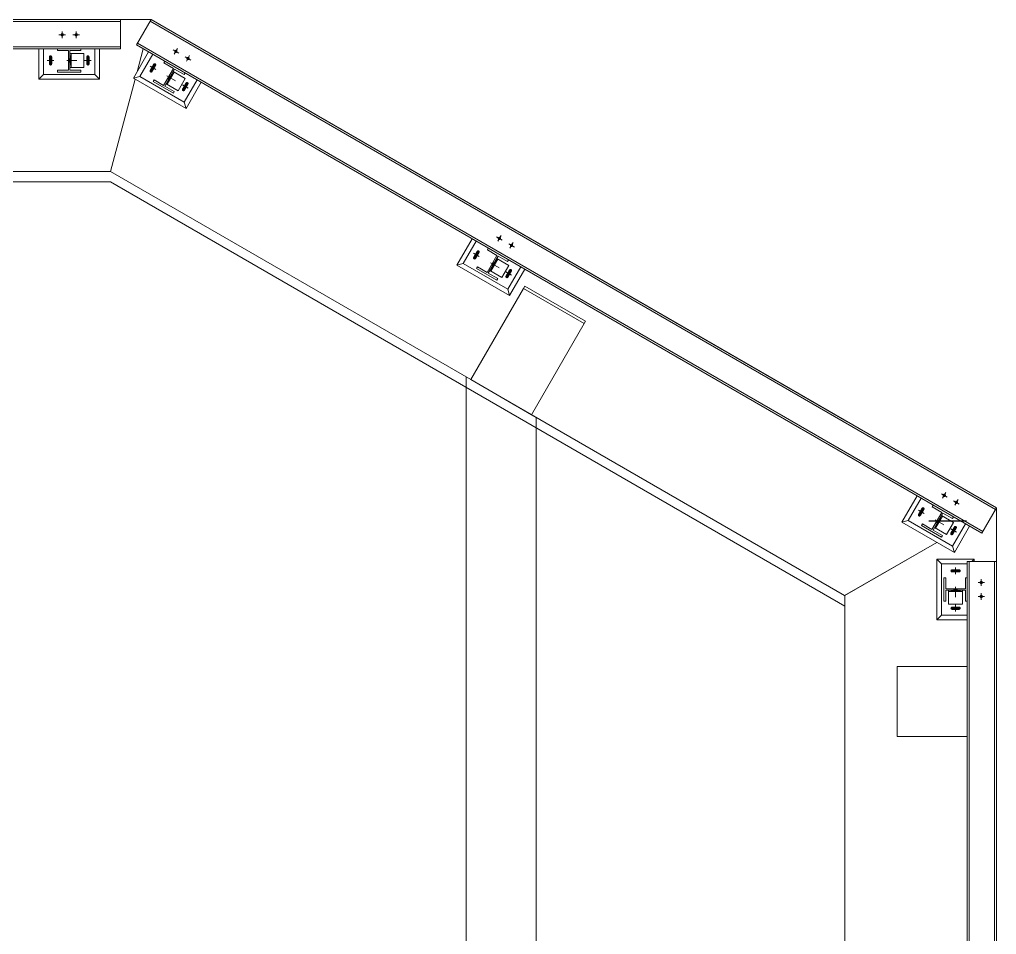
# Model space of a CAD drawing. Header units: millimetres. Extents: x 3774 to 718460, y -768339 to 192544.
# Drawn here: x 378200 to 382384, y -633449 to -629532 of the extents above; entities that cross this region are included whole.
import ezdxf

# ---------------------------------------------------------------- set-up
doc = ezdxf.new("R2010")
doc.units = ezdxf.units.MM
doc.linetypes.add('XKITLINE00', pattern=[0])
doc.layers.add('Bolt', color=7, linetype='Continuous', lineweight=0)
doc.layers.add('Part', color=7, linetype='Continuous', lineweight=0)

# ---------------------------------------------------------------- blocks, each defined once
blk = doc.blocks.new('*A312913')
at = {"layer": 'Part', "color": 7, "linetype": 'XKITLINE00', "lineweight": 0}
for p, q in [((1999.479922, -58.296001), (1998.679922, -58.296001)), ((1998.679922, -58.296001), (1998.679922, -58.360001)), ((1998.679922, -58.360001), (1999.055922, -58.360001)), ((1999.055922, -58.360001), (1999.055922, -59.032001)), ((1999.103922, -58.360001), (1999.479922, -58.360001)), ((1999.103922, -59.032001), (1999.103922, -58.360001)), ((1999.479922, -58.360001), (1999.479922, -58.296001)), ((1999.055922, -59.032001), (1998.679922, -59.032001)), ((1998.679922, -59.032001), (1998.679922, -59.096001)), ((1998.679922, -59.096001), (1999.479922, -59.096001)), ((1999.479922, -59.032001), (1999.103922, -59.032001)), ((1999.479922, -59.096001), (1999.479922, -59.032001))]:
    blk.add_line(p, q, dxfattribs=at)
blk = doc.blocks.new('*A602942')
at = {"layer": 'Part', "color": 7, "linetype": 'XKITLINE00', "lineweight": 0}
for p, q in [((2029.848, -79.448028), (2027.448, -79.448028)), ((2027.448, -79.448028), (2027.448, -81.848028)), ((2029.848, -81.848028), (2029.848, -79.448028)), ((2027.448, -81.848028), (2029.848, -81.848028))]:
    blk.add_line(p, q, dxfattribs=at)
blk = doc.blocks.new('*A612943')
at = {"layer": 'Part', "color": 7, "linetype": 'XKITLINE00', "lineweight": 0}
for p, q in [((2014.640772, -66.51093), (2012.840772, -69.628621)), ((2016.719233, -67.71093), (2014.640772, -66.51093)), ((2014.919233, -70.828621), (2016.719233, -67.71093)), ((2012.840772, -69.628621), (2014.919233, -70.828621))]:
    blk.add_line(p, q, dxfattribs=at)
blk = doc.blocks.new('*A652947')
at = {"layer": 'Part', "color": 7, "linetype": 'XKITLINE00', "lineweight": 0}
for p, q in [((2014.692043, -66.422162), (2014.640788, -66.510939)), ((2016.770504, -67.622162), (2014.692043, -66.422162)), ((2016.719249, -67.710939), (2016.770504, -67.622162))]:
    blk.add_line(p, q, dxfattribs=at)
blk = doc.blocks.new('*A662948')
at = {"layer": 'Part', "color": 7, "linetype": 'XKITLINE00', "lineweight": 0}
for p, q in [((2030.848, -75.856027), (2030.848, -74.024)), ((2025.648, -77.02163), (2028.802389, -75.203228)), ((2025.648, -122.816), (2025.648, -77.02163)), ((2025.648, -122.816), (2029.847926, -122.816))]:
    blk.add_line(p, q, dxfattribs=at)
blk = doc.blocks.new('*A672949')
at = {"layer": 'Part', "color": 7, "linetype": 'XKITLINE00', "lineweight": 0}
for p, q in [((2012.680023, -122.816052), (2012.680003, -69.535522)), ((2012.680003, -69.535522), (2012.840877, -69.62844)), ((2013.880003, -70.228621), (2015.080003, -70.921721)), ((2015.080023, -122.816051), (2015.080003, -70.921721))]:
    blk.add_line(p, q, dxfattribs=at)
blk = doc.blocks.new('*A682950')
at = {"layer": 'Part', "color": 7, "linetype": 'XKITLINE00', "lineweight": 0}
for p, q in [((2001.885125, -57.298998), (2001.885929, -57.296)), ((2001.885929, -57.296), (2025.720794, -71.062613)), ((2001.405832, -59.087122), (2001.61709, -58.298969)), ((2000.492107, -62.496), (2001.337936, -59.340424)), ((2000.492107, -62.496), (2012.840877, -69.62844)), ((2013.880003, -70.228621), (2025.644545, -77.023621)), ((2025.644545, -77.023621), (2028.802389, -75.203228))]:
    blk.add_line(p, q, dxfattribs=at)
blk = doc.blocks.new('*A692951')
at = {"layer": 'Part', "color": 7, "linetype": 'XKITLINE00', "lineweight": 0}
for p, q in [((2001.884395, -57.298577), (2001.384338, -58.164569)), ((2001.852391, -57.354), (2030.816297, -74.078852)), ((2030.848301, -74.023429), (2001.884395, -57.298577)), ((2001.384338, -58.164569), (2030.348244, -74.889422)), ((2001.416342, -58.109146), (2030.380248, -74.833998)), ((2030.848301, -74.023429), (2030.348244, -74.889422))]:
    blk.add_line(p, q, dxfattribs=at)
blk = doc.blocks.new('*A702952')
at = {"layer": 'Part', "color": 7, "linetype": 'XKITLINE00', "lineweight": 0}
for p, q in [((2030.847919, -75.856027), (2029.847919, -75.856028)), ((2029.847919, -76.416027), (2029.847919, -75.856028)), ((2029.911926, -123.856105), (2029.911919, -75.856027)), ((2030.783926, -123.856105), (2030.783919, -75.856027)), ((2030.847919, -75.856027), (2030.847926, -123.856105)), ((2029.84792, -79.448028), (2029.847919, -77.216027)), ((2029.847922, -98.816027), (2029.84792, -81.848028)), ((2029.847923, -103.448028), (2029.847923, -99.616027)), ((2029.847926, -121.216027), (2029.847924, -105.848028)), ((2029.847926, -123.856105), (2029.847926, -122.016027)), ((2030.847926, -123.856105), (2029.847926, -123.856105))]:
    blk.add_line(p, q, dxfattribs=at)
blk = doc.blocks.new('*A732955')
at = {"layer": 'Part', "color": 7, "linetype": 'XKITLINE00', "lineweight": 0}
for p, q in [((2029.111919, -76.416027), (2029.047919, -76.416027)), ((2029.047919, -76.416027), (2029.047919, -77.216027)), ((2029.111919, -76.792027), (2029.111919, -76.416027)), ((2029.847919, -76.416027), (2029.783919, -76.416027)), ((2029.783919, -76.416027), (2029.783919, -76.792027)), ((2029.847919, -77.216027), (2029.847919, -76.416027)), ((2029.783919, -76.792027), (2029.111919, -76.792027)), ((2029.111919, -77.216027), (2029.111919, -76.840027)), ((2029.111919, -76.840027), (2029.783919, -76.840027)), ((2029.783919, -76.840027), (2029.783919, -77.216027)), ((2029.047919, -77.216027), (2029.111919, -77.216027)), ((2029.783919, -77.216027), (2029.847919, -77.216027))]:
    blk.add_line(p, q, dxfattribs=at)
blk = doc.blocks.new('*A742956')
at = {"layer": 'Part', "color": 7, "linetype": 'XKITLINE00', "lineweight": 0}
for p, q in [((2013.437192, -65.128151), (2013.405192, -65.183576)), ((2013.405192, -65.183576), (2013.730817, -65.371576)), ((2014.130012, -65.528151), (2013.437192, -65.128151)), ((2013.730817, -65.371576), (2013.394817, -65.953545)), ((2013.436386, -65.977545), (2013.772386, -65.395576)), ((2013.772386, -65.395576), (2014.098012, -65.583576)), ((2014.098012, -65.583576), (2014.130012, -65.528151)), ((2013.069192, -65.765545), (2013.037192, -65.820971)), ((2013.037192, -65.820971), (2013.730012, -66.220971)), ((2013.394817, -65.953545), (2013.069192, -65.765545)), ((2013.762012, -66.165545), (2013.436386, -65.977545)), ((2013.730012, -66.220971), (2013.762012, -66.165545))]:
    blk.add_line(p, q, dxfattribs=at)
blk = doc.blocks.new('*A752957')
at = {"layer": 'Part', "color": 7, "linetype": 'XKITLINE00', "lineweight": 0}
for p, q in [((2028.677912, -73.930471), (2028.645912, -73.985896)), ((2029.370732, -74.330471), (2028.677912, -73.930471)), ((2028.971537, -74.173896), (2028.635537, -74.755865)), ((2028.645912, -73.985896), (2028.971537, -74.173896)), ((2028.677106, -74.779865), (2029.013106, -74.197896)), ((2029.013106, -74.197896), (2029.338732, -74.385896)), ((2028.309912, -74.567865), (2028.277912, -74.623291)), ((2028.277912, -74.623291), (2028.970732, -75.023291)), ((2028.635537, -74.755865), (2028.309912, -74.567865)), ((2029.338732, -74.385896), (2029.370732, -74.330471)), ((2029.002732, -74.967865), (2028.677106, -74.779865)), ((2028.970732, -75.023291), (2029.002732, -74.967865))]:
    blk.add_line(p, q, dxfattribs=at)
blk = doc.blocks.new('*A762958')
at = {"layer": 'Part', "color": 7, "linetype": 'XKITLINE00', "lineweight": 0}
for p, q in [((2002.353432, -58.725831), (2002.321432, -58.781256)), ((2002.321432, -58.781256), (2002.647057, -58.969256)), ((2003.046252, -59.125831), (2002.353432, -58.725831)), ((2002.647057, -58.969256), (2002.311057, -59.551225)), ((2002.352626, -59.575225), (2002.688626, -58.993256)), ((2002.688626, -58.993256), (2003.014252, -59.181256)), ((2003.014252, -59.181256), (2003.046252, -59.125831)), ((2001.985432, -59.363225), (2001.953432, -59.418651)), ((2001.953432, -59.418651), (2002.646252, -59.818651)), ((2002.311057, -59.551225), (2001.985432, -59.363225)), ((2002.678252, -59.763225), (2002.352626, -59.575225)), ((2002.646252, -59.818651), (2002.678252, -59.763225))]:
    blk.add_line(p, q, dxfattribs=at)
blk = doc.blocks.new('*A832965')
at = {"layer": 'Part', "color": 7, "linetype": 'XKITLINE00', "lineweight": 0}
for p, q in [((2000.839999, -57.296), (2001.885929, -57.296)), ((2001.885125, -57.298998), (2001.885929, -57.296)), ((2001.405832, -59.087122), (2001.61709, -58.298969)), ((2000.492107, -62.496), (2001.337936, -59.340424)), ((1991.08, -62.496), (2000.492107, -62.496))]:
    blk.add_line(p, q, dxfattribs=at)
blk = doc.blocks.new('*A852967')
at = {"layer": 'Part', "color": 7, "linetype": 'XKITLINE00', "lineweight": 0}
for p, q in [((2000.492107, -62.856), (1895.079997, -62.856001)), ((2025.647962, -77.383621), (2000.492107, -62.856)), ((2025.647963, -123.176023), (2025.647962, -77.383621))]:
    blk.add_line(p, q, dxfattribs=at)
blk = doc.blocks.new('*A4873369')
at = {"layer": 'Bolt'}
for points in [[(2001.878, -59.112), (2001.858, -59.105), (2001.841, -59.09), (2001.831, -59.071), (2001.83, -59.049), (2001.837, -59.028), (2001.957, -58.82), (2001.971, -58.804), (2001.991, -58.794), (2002.013, -58.793), (2002.034, -58.8), (2002.05, -58.814), (2002.06, -58.834), (2002.061, -58.856), (2002.054, -58.876), (2001.934, -59.084), (2001.92, -59.101), (2001.9, -59.11)], [(2002.987, -59.752), (2002.966, -59.745), (2002.95, -59.73), (2002.94, -59.711), (2002.939, -59.689), (2002.946, -59.668), (2003.066, -59.46), (2003.08, -59.444), (2003.1, -59.434), (2003.121, -59.433), (2003.142, -59.44), (2003.159, -59.454), (2003.168, -59.474), (2003.17, -59.496), (2003.163, -59.516), (2003.043, -59.724), (2003.028, -59.741), (2003.009, -59.75)]]:
    blk.add_hatch(color=7, dxfattribs=at).paths.add_polyline_path(points, flags=17)
at = {"layer": 'Bolt', "color": 7, "linetype": 'XKITLINE00', "lineweight": 0}
for p, q in [((2002.043, -59.008), (2001.849, -58.896)), ((2002.002, -58.855), (2001.89, -59.049)), ((2003.151, -59.648), (2002.957, -59.536)), ((2003.11, -59.495), (2002.998, -59.689))]:
    blk.add_line(p, q, dxfattribs=at)
blk = doc.blocks.new('*A4883370')
at = {"layer": 'Bolt'}
for points in [[(2002.691, -58.352), (2002.699, -58.344), (2002.708, -58.339), (2002.718, -58.335), (2002.729, -58.333), (2002.74, -58.333), (2002.751, -58.336), (2002.761, -58.34), (2002.77, -58.347), (2002.777, -58.355), (2002.783, -58.364), (2002.787, -58.374), (2002.789, -58.385), (2002.788, -58.396), (2002.786, -58.407), (2002.781, -58.417), (2002.775, -58.426), (2002.767, -58.433), (2002.757, -58.439), (2002.747, -58.443), (2002.736, -58.445), (2002.725, -58.444), (2002.715, -58.442), (2002.705, -58.437), (2002.696, -58.431), (2002.688, -58.423), (2002.682, -58.414), (2002.679, -58.403), (2002.677, -58.393), (2002.677, -58.382), (2002.68, -58.371), (2002.684, -58.361)], [(2003.106, -58.592), (2003.114, -58.584), (2003.124, -58.579), (2003.134, -58.575), (2003.145, -58.573), (2003.156, -58.573), (2003.166, -58.576), (2003.176, -58.58), (2003.185, -58.587), (2003.193, -58.595), (2003.199, -58.604), (2003.202, -58.614), (2003.204, -58.625), (2003.204, -58.636), (2003.201, -58.647), (2003.197, -58.657), (2003.191, -58.666), (2003.182, -58.673), (2003.173, -58.679), (2003.163, -58.683), (2003.152, -58.685), (2003.141, -58.684), (2003.13, -58.682), (2003.12, -58.677), (2003.111, -58.671), (2003.104, -58.663), (2003.098, -58.654), (2003.094, -58.643), (2003.093, -58.633), (2003.093, -58.622), (2003.095, -58.611), (2003.1, -58.601)]]:
    blk.add_hatch(color=7, dxfattribs=at).paths.add_polyline_path(points, flags=17)
at = {"layer": 'Bolt', "color": 7, "linetype": 'XKITLINE00', "lineweight": 0}
for p, q in [((2002.636, -58.333), (2002.83, -58.445)), ((2002.677, -58.486), (2002.789, -58.292)), ((2003.051, -58.573), (2003.245, -58.685)), ((2003.092, -58.726), (2003.204, -58.532))]:
    blk.add_line(p, q, dxfattribs=at)
blk = doc.blocks.new('*A5313413')
at = {"layer": 'Part', "color": 7, "linetype": 'XKITLINE00', "lineweight": 0}
for p, q in [((2000.839999, -57.295994), (1967.240007, -57.296001)), ((1967.240007, -57.296001), (1967.240007, -58.296001)), ((1967.240007, -57.360001), (2000.839999, -57.359994)), ((2000.84, -58.295994), (2000.839999, -57.295994)), ((1967.240007, -58.232001), (2000.84, -58.231994)), ((1967.240007, -58.296001), (1969.079922, -58.296001)), ((1969.879922, -58.296), (1985.879922, -58.295997)), ((1986.679922, -58.295997), (1998.679922, -58.295994)), ((1999.479922, -58.295994), (2000.84, -58.295994))]:
    blk.add_line(p, q, dxfattribs=at)
blk = doc.blocks.new('*A5403422')
at = {"layer": 'Part', "color": 7, "linetype": 'XKITLINE00', "lineweight": 0}
for p, q in [((1998.199922, -58.295994), (1998.199922, -59.176001)), ((1999.959922, -59.176001), (1999.959922, -58.295994)), ((1998.199922, -59.176001), (1999.959922, -59.176001))]:
    blk.add_line(p, q, dxfattribs=at)
blk = doc.blocks.new('*A5413423')
at = {"layer": 'Part', "color": 7, "linetype": 'XKITLINE00', "lineweight": 0}
for p, q in [((1998.039922, -59.336001), (1998.039922, -58.295994)), ((2000.119922, -58.295994), (2000.119922, -59.336001)), ((1998.199922, -59.176001), (1998.039922, -59.336001)), ((2000.119922, -59.336001), (1999.959922, -59.176001)), ((2000.119922, -59.336001), (1998.039922, -59.336001))]:
    blk.add_line(p, q, dxfattribs=at)
blk = doc.blocks.new('*A5423424')
at = {"layer": 'Part', "color": 7, "linetype": 'XKITLINE00', "lineweight": 0}
for p, q in [((1999.583922, -58.456001), (1999.103922, -58.456001)), ((1999.143922, -58.936001), (1999.143922, -58.456001)), ((1999.583922, -58.936001), (1999.583922, -58.456001)), ((1999.103922, -58.936001), (1999.583922, -58.936001))]:
    blk.add_line(p, q, dxfattribs=at)
blk = doc.blocks.new('*A5433425')
at = {"layer": 'Bolt'}
for points in [[(1999.104, -58.54), (1999.144, -58.54), (1999.144, -58.852), (1999.104, -58.852)], [(1999.056, -58.64), (1999.104, -58.64), (1999.104, -58.752), (1999.056, -58.752)]]:
    blk.add_hatch(color=7, dxfattribs=at).paths.add_polyline_path(points, flags=17)
at = {"layer": 'Bolt', "color": 7, "linetype": 'XKITLINE00', "lineweight": 0}
for p, q in [((1999.104, -58.54), (1999.144, -58.54)), ((1998.993, -58.696), (1999.336, -58.696)), ((1999.056, -58.64), (1999.104, -58.64)), ((1999.056, -58.752), (1999.104, -58.752)), ((1999.104, -58.852), (1999.144, -58.852))]:
    blk.add_line(p, q, dxfattribs=at)
blk = doc.blocks.new('*A5443426')
at = {"layer": 'Bolt'}
for points in [[(1998.461, -58.868), (1998.44, -58.872), (1998.418, -58.868), (1998.4, -58.856), (1998.388, -58.837), (1998.384, -58.816), (1998.384, -58.576), (1998.388, -58.555), (1998.4, -58.536), (1998.418, -58.524), (1998.44, -58.52), (1998.461, -58.524), (1998.48, -58.536), (1998.492, -58.555), (1998.496, -58.576), (1998.496, -58.816), (1998.492, -58.837), (1998.48, -58.856)], [(1999.741, -58.868), (1999.72, -58.872), (1999.698, -58.868), (1999.68, -58.856), (1999.668, -58.837), (1999.664, -58.816), (1999.664, -58.576), (1999.668, -58.555), (1999.68, -58.536), (1999.698, -58.524), (1999.72, -58.52), (1999.741, -58.524), (1999.76, -58.536), (1999.772, -58.555), (1999.776, -58.576), (1999.776, -58.816), (1999.772, -58.837), (1999.76, -58.856)]]:
    blk.add_hatch(color=7, dxfattribs=at).paths.add_polyline_path(points, flags=17)
at = {"layer": 'Bolt', "color": 7, "linetype": 'XKITLINE00', "lineweight": 0}
for p, q in [((1998.552, -58.696), (1998.328, -58.696)), ((1998.44, -58.584), (1998.44, -58.808)), ((1999.832, -58.696), (1999.608, -58.696)), ((1999.72, -58.584), (1999.72, -58.808))]:
    blk.add_line(p, q, dxfattribs=at)
blk = doc.blocks.new('*A5523434')
at = {"layer": 'Bolt'}
for points in [[(1998.785, -57.805), (1998.788, -57.795), (1998.793, -57.785), (1998.8, -57.776), (1998.809, -57.769), (1998.818, -57.764), (1998.829, -57.761), (1998.84, -57.76), (1998.851, -57.761), (1998.861, -57.764), (1998.871, -57.769), (1998.88, -57.776), (1998.886, -57.785), (1998.892, -57.795), (1998.895, -57.805), (1998.896, -57.816), (1998.895, -57.827), (1998.892, -57.837), (1998.886, -57.847), (1998.88, -57.856), (1998.871, -57.863), (1998.861, -57.868), (1998.851, -57.871), (1998.84, -57.872), (1998.829, -57.871), (1998.818, -57.868), (1998.809, -57.863), (1998.8, -57.856), (1998.793, -57.847), (1998.788, -57.837), (1998.785, -57.827), (1998.784, -57.816)], [(1999.265, -57.805), (1999.268, -57.795), (1999.273, -57.785), (1999.28, -57.776), (1999.289, -57.769), (1999.298, -57.764), (1999.309, -57.761), (1999.32, -57.76), (1999.331, -57.761), (1999.341, -57.764), (1999.351, -57.769), (1999.36, -57.776), (1999.366, -57.785), (1999.372, -57.795), (1999.375, -57.805), (1999.376, -57.816), (1999.375, -57.827), (1999.372, -57.837), (1999.366, -57.847), (1999.36, -57.856), (1999.351, -57.863), (1999.341, -57.868), (1999.331, -57.871), (1999.32, -57.872), (1999.309, -57.871), (1999.298, -57.868), (1999.289, -57.863), (1999.28, -57.856), (1999.273, -57.847), (1999.268, -57.837), (1999.265, -57.827), (1999.264, -57.816)]]:
    blk.add_hatch(color=7, dxfattribs=at).paths.add_polyline_path(points, flags=17)
at = {"layer": 'Bolt', "color": 7, "linetype": 'XKITLINE00', "lineweight": 0}
for p, q in [((1998.728, -57.816), (1998.952, -57.816)), ((1998.84, -57.928), (1998.84, -57.704)), ((1999.208, -57.816), (1999.432, -57.816)), ((1999.32, -57.928), (1999.32, -57.704))]:
    blk.add_line(p, q, dxfattribs=at)
blk = doc.blocks.new('*A5653447')
at = {"layer": 'Part', "color": 7, "linetype": 'XKITLINE00', "lineweight": 0}
for p, q in [((2028.759747, -74.716728), (2028.999747, -74.301035)), ((2029.380798, -74.521035), (2028.965106, -74.281035)), ((2029.140798, -74.936728), (2029.380798, -74.521035)), ((2028.725106, -74.696728), (2029.140798, -74.936728))]:
    blk.add_line(p, q, dxfattribs=at)
blk = doc.blocks.new('*A5663448')
at = {"layer": 'Part', "color": 7, "linetype": 'XKITLINE00', "lineweight": 0}
for p, q in [((2027.603655, -74.511138), (2028.126085, -73.606263)), ((2027.822219, -74.452574), (2027.603655, -74.511138)), ((2029.404988, -75.551138), (2027.603655, -74.511138)), ((2029.927349, -74.646381), (2029.404988, -75.551138)), ((2029.404988, -75.551138), (2029.346424, -75.332574))]:
    blk.add_line(p, q, dxfattribs=at)
blk = doc.blocks.new('*A5673449')
at = {"layer": 'Part', "color": 7, "linetype": 'XKITLINE00', "lineweight": 0}
for p, q in [((2028.264643, -73.686272), (2027.822219, -74.452574)), ((2027.822219, -74.452574), (2029.346424, -75.332574)), ((2029.346424, -75.332574), (2029.78879, -74.566372))]:
    blk.add_line(p, q, dxfattribs=at)
blk = doc.blocks.new('*A5683450')
at = {"layer": 'Bolt'}
for points in [[(2029.276, -76.197), (2029.272, -76.176), (2029.276, -76.155), (2029.288, -76.136), (2029.306, -76.124), (2029.328, -76.12), (2029.568, -76.12), (2029.589, -76.124), (2029.608, -76.136), (2029.62, -76.155), (2029.624, -76.176), (2029.62, -76.197), (2029.608, -76.216), (2029.589, -76.228), (2029.568, -76.232), (2029.328, -76.232), (2029.306, -76.228), (2029.288, -76.216)], [(2029.276, -77.477), (2029.272, -77.456), (2029.276, -77.435), (2029.288, -77.416), (2029.306, -77.404), (2029.328, -77.4), (2029.568, -77.4), (2029.589, -77.404), (2029.608, -77.416), (2029.62, -77.435), (2029.624, -77.456), (2029.62, -77.477), (2029.608, -77.496), (2029.589, -77.508), (2029.568, -77.512), (2029.328, -77.512), (2029.306, -77.508), (2029.288, -77.496)]]:
    blk.add_hatch(color=7, dxfattribs=at).paths.add_polyline_path(points, flags=17)
at = {"layer": 'Bolt', "color": 7, "linetype": 'XKITLINE00', "lineweight": 0}
for p, q in [((2029.56, -76.176), (2029.336, -76.176)), ((2029.448, -76.288), (2029.448, -76.064)), ((2029.56, -77.456), (2029.336, -77.456)), ((2029.448, -77.568), (2029.448, -77.344))]:
    blk.add_line(p, q, dxfattribs=at)
blk = doc.blocks.new('*A5693451')
at = {"layer": 'Bolt'}
for points in [[(2029.604, -76.84), (2029.604, -76.88), (2029.292, -76.88), (2029.292, -76.84)], [(2029.504, -76.792), (2029.504, -76.84), (2029.392, -76.84), (2029.392, -76.792)]]:
    blk.add_hatch(color=7, dxfattribs=at).paths.add_polyline_path(points, flags=17)
at = {"layer": 'Bolt', "color": 7, "linetype": 'XKITLINE00', "lineweight": 0}
for p, q in [((2029.292, -76.84), (2029.292, -76.88)), ((2029.392, -76.792), (2029.392, -76.84)), ((2029.448, -76.729), (2029.448, -77.072)), ((2029.504, -76.792), (2029.504, -76.84)), ((2029.604, -76.84), (2029.604, -76.88))]:
    blk.add_line(p, q, dxfattribs=at)
blk = doc.blocks.new('*A5703452')
at = {"layer": 'Part', "color": 7, "linetype": 'XKITLINE00', "lineweight": 0}
for p, q in [((2029.207919, -76.840027), (2029.207919, -77.320027)), ((2029.207919, -76.880027), (2029.687919, -76.880027)), ((2029.687919, -77.320027), (2029.687919, -76.840027)), ((2029.207919, -77.320027), (2029.687919, -77.320027))]:
    blk.add_line(p, q, dxfattribs=at)
blk = doc.blocks.new('*A5713453')
at = {"layer": 'Part', "color": 7, "linetype": 'XKITLINE00', "lineweight": 0}
for p, q in [((2028.967919, -75.936027), (2028.807919, -75.776027)), ((2028.807919, -75.776027), (2030.087919, -75.776027)), ((2028.807919, -77.856027), (2028.807919, -75.776027)), ((2030.007919, -75.856027), (2030.087919, -75.776027)), ((2030.087919, -75.776027), (2030.087919, -75.856027)), ((2028.807919, -77.856027), (2028.967919, -77.696027)), ((2029.847919, -77.856027), (2028.807919, -77.856027))]:
    blk.add_line(p, q, dxfattribs=at)
blk = doc.blocks.new('*A5723454')
at = {"layer": 'Part', "color": 7, "linetype": 'XKITLINE00', "lineweight": 0}
for p, q in [((2029.847919, -75.936027), (2028.967919, -75.936027)), ((2028.967919, -75.936027), (2028.967919, -77.696027)), ((2028.967919, -77.696027), (2029.847919, -77.696027))]:
    blk.add_line(p, q, dxfattribs=at)
blk = doc.blocks.new('*A5733455')
at = {"layer": 'Bolt'}
for points in [[(2028.923, -74.354), (2028.958, -74.374), (2028.802, -74.644), (2028.767, -74.624)], [(2028.832, -74.416), (2028.873, -74.44), (2028.817, -74.537), (2028.776, -74.513)]]:
    blk.add_hatch(color=7, dxfattribs=at).paths.add_polyline_path(points, flags=17)
at = {"layer": 'Bolt', "color": 7, "linetype": 'XKITLINE00', "lineweight": 0}
for p, q in [((2028.749, -74.433), (2029.046, -74.605)), ((2028.767, -74.624), (2028.802, -74.644)), ((2028.776, -74.513), (2028.817, -74.537)), ((2028.832, -74.416), (2028.873, -74.44)), ((2028.923, -74.354), (2028.958, -74.374))]:
    blk.add_line(p, q, dxfattribs=at)
blk = doc.blocks.new('*A5743456')
at = {"layer": 'Bolt'}
for points in [[(2028.203, -74.316), (2028.182, -74.309), (2028.166, -74.295), (2028.156, -74.275), (2028.155, -74.253), (2028.162, -74.233), (2028.282, -74.025), (2028.296, -74.009), (2028.316, -73.999), (2028.337, -73.997), (2028.358, -74.004), (2028.374, -74.019), (2028.384, -74.038), (2028.386, -74.06), (2028.379, -74.081), (2028.259, -74.289), (2028.244, -74.305), (2028.225, -74.315)], [(2029.311, -74.956), (2029.291, -74.949), (2029.274, -74.935), (2029.264, -74.915), (2029.263, -74.893), (2029.27, -74.873), (2029.39, -74.665), (2029.404, -74.649), (2029.424, -74.639), (2029.446, -74.637), (2029.467, -74.644), (2029.483, -74.659), (2029.493, -74.678), (2029.494, -74.7), (2029.487, -74.721), (2029.367, -74.929), (2029.353, -74.945), (2029.333, -74.955)]]:
    blk.add_hatch(color=7, dxfattribs=at).paths.add_polyline_path(points, flags=17)
at = {"layer": 'Bolt', "color": 7, "linetype": 'XKITLINE00', "lineweight": 0}
for p, q in [((2028.367, -74.213), (2028.173, -74.101)), ((2028.326, -74.06), (2028.214, -74.254)), ((2029.476, -74.853), (2029.282, -74.741)), ((2029.435, -74.7), (2029.323, -74.894))]:
    blk.add_line(p, q, dxfattribs=at)
blk = doc.blocks.new('*A5753457')
at = {"layer": 'Part', "color": 7, "linetype": 'XKITLINE00', "lineweight": 0}
for p, q in [((2013.023164, -64.885267), (2012.581499, -65.650254)), ((2012.581499, -65.650254), (2014.105704, -66.530254)), ((2014.105704, -66.530254), (2014.547311, -65.765367))]:
    blk.add_line(p, q, dxfattribs=at)
blk = doc.blocks.new('*A5763458')
at = {"layer": 'Part', "color": 7, "linetype": 'XKITLINE00', "lineweight": 0}
for p, q in [((2012.362935, -65.708818), (2012.884606, -64.805258)), ((2012.581499, -65.650254), (2012.362935, -65.708818)), ((2014.164268, -66.748818), (2012.362935, -65.708818)), ((2014.68587, -65.845376), (2014.164268, -66.748818)), ((2014.164268, -66.748818), (2014.105704, -66.530254))]:
    blk.add_line(p, q, dxfattribs=at)
blk = doc.blocks.new('*A5773459')
at = {"layer": 'Part', "color": 7, "linetype": 'XKITLINE00', "lineweight": 0}
for p, q in [((2013.519027, -65.914408), (2013.759027, -65.498715)), ((2014.140078, -65.718715), (2013.724386, -65.478715)), ((2013.484386, -65.894408), (2013.900078, -66.134408)), ((2013.900078, -66.134408), (2014.140078, -65.718715))]:
    blk.add_line(p, q, dxfattribs=at)
blk = doc.blocks.new('*A5783460')
at = {"layer": 'Bolt'}
for points in [[(2013.682, -65.551), (2013.717, -65.571), (2013.561, -65.842), (2013.526, -65.822)], [(2013.591, -65.614), (2013.632, -65.638), (2013.576, -65.735), (2013.535, -65.711)]]:
    blk.add_hatch(color=7, dxfattribs=at).paths.add_polyline_path(points, flags=17)
at = {"layer": 'Bolt', "color": 7, "linetype": 'XKITLINE00', "lineweight": 0}
for p, q in [((2013.682, -65.551), (2013.717, -65.571)), ((2013.508, -65.631), (2013.805, -65.803)), ((2013.526, -65.822), (2013.561, -65.842)), ((2013.535, -65.711), (2013.576, -65.735)), ((2013.591, -65.614), (2013.632, -65.638))]:
    blk.add_line(p, q, dxfattribs=at)
blk = doc.blocks.new('*A5793461')
at = {"layer": 'Bolt'}
for points in [[(2012.962, -65.514), (2012.941, -65.507), (2012.925, -65.493), (2012.915, -65.473), (2012.914, -65.451), (2012.921, -65.43), (2013.041, -65.223), (2013.055, -65.206), (2013.075, -65.197), (2013.097, -65.195), (2013.117, -65.202), (2013.134, -65.217), (2013.143, -65.236), (2013.145, -65.258), (2013.138, -65.279), (2013.018, -65.486), (2013.003, -65.503), (2012.984, -65.513)], [(2014.071, -66.154), (2014.05, -66.147), (2014.033, -66.133), (2014.024, -66.113), (2014.022, -66.091), (2014.029, -66.07), (2014.149, -65.863), (2014.164, -65.846), (2014.183, -65.837), (2014.205, -65.835), (2014.226, -65.842), (2014.242, -65.857), (2014.252, -65.876), (2014.253, -65.898), (2014.246, -65.919), (2014.126, -66.126), (2014.112, -66.143), (2014.092, -66.153)]]:
    blk.add_hatch(color=7, dxfattribs=at).paths.add_polyline_path(points, flags=17)
at = {"layer": 'Bolt', "color": 7, "linetype": 'XKITLINE00', "lineweight": 0}
for p, q in [((2013.085, -65.258), (2012.973, -65.452)), ((2013.126, -65.411), (2012.932, -65.299)), ((2014.235, -66.051), (2014.041, -65.939)), ((2014.194, -65.898), (2014.082, -66.092))]:
    blk.add_line(p, q, dxfattribs=at)
blk = doc.blocks.new('*A5803462')
at = {"layer": 'Bolt'}
for points in [[(2029.017, -73.554), (2029.025, -73.546), (2029.034, -73.54), (2029.044, -73.537), (2029.055, -73.535), (2029.066, -73.535), (2029.077, -73.538), (2029.087, -73.542), (2029.096, -73.549), (2029.103, -73.557), (2029.109, -73.566), (2029.113, -73.576), (2029.115, -73.587), (2029.114, -73.598), (2029.112, -73.609), (2029.107, -73.619), (2029.101, -73.628), (2029.093, -73.635), (2029.084, -73.641), (2029.073, -73.645), (2029.063, -73.647), (2029.052, -73.646), (2029.041, -73.644), (2029.031, -73.639), (2029.022, -73.633), (2029.014, -73.625), (2029.009, -73.615), (2029.005, -73.605), (2029.003, -73.594), (2029.003, -73.583), (2029.006, -73.573), (2029.01, -73.563)], [(2029.432, -73.794), (2029.44, -73.786), (2029.45, -73.78), (2029.46, -73.777), (2029.471, -73.775), (2029.482, -73.775), (2029.493, -73.778), (2029.503, -73.782), (2029.511, -73.789), (2029.519, -73.797), (2029.525, -73.806), (2029.529, -73.816), (2029.53, -73.827), (2029.53, -73.838), (2029.528, -73.849), (2029.523, -73.859), (2029.517, -73.868), (2029.509, -73.875), (2029.499, -73.881), (2029.489, -73.885), (2029.478, -73.887), (2029.467, -73.886), (2029.457, -73.884), (2029.447, -73.879), (2029.438, -73.873), (2029.43, -73.865), (2029.424, -73.855), (2029.42, -73.845), (2029.419, -73.834), (2029.419, -73.823), (2029.422, -73.813), (2029.426, -73.803)]]:
    blk.add_hatch(color=7, dxfattribs=at).paths.add_polyline_path(points, flags=17)
at = {"layer": 'Bolt', "color": 7, "linetype": 'XKITLINE00', "lineweight": 0}
for p, q in [((2028.962, -73.535), (2029.156, -73.647)), ((2029.003, -73.688), (2029.115, -73.494)), ((2029.378, -73.775), (2029.572, -73.887)), ((2029.419, -73.928), (2029.531, -73.734))]:
    blk.add_line(p, q, dxfattribs=at)
blk = doc.blocks.new('*A5813463')
at = {"layer": 'Bolt'}
for points in [[(2013.775, -64.753), (2013.783, -64.745), (2013.793, -64.739), (2013.803, -64.736), (2013.814, -64.734), (2013.825, -64.734), (2013.835, -64.737), (2013.845, -64.741), (2013.854, -64.748), (2013.862, -64.756), (2013.868, -64.765), (2013.871, -64.775), (2013.873, -64.786), (2013.873, -64.797), (2013.87, -64.808), (2013.866, -64.818), (2013.859, -64.827), (2013.851, -64.834), (2013.842, -64.84), (2013.832, -64.844), (2013.821, -64.846), (2013.81, -64.845), (2013.799, -64.843), (2013.789, -64.838), (2013.78, -64.832), (2013.773, -64.824), (2013.767, -64.814), (2013.763, -64.804), (2013.762, -64.793), (2013.762, -64.782), (2013.764, -64.772), (2013.769, -64.762)], [(2014.191, -64.993), (2014.199, -64.985), (2014.208, -64.979), (2014.219, -64.976), (2014.229, -64.974), (2014.24, -64.974), (2014.251, -64.977), (2014.261, -64.981), (2014.27, -64.988), (2014.278, -64.996), (2014.283, -65.005), (2014.287, -65.015), (2014.289, -65.026), (2014.289, -65.037), (2014.286, -65.048), (2014.282, -65.058), (2014.275, -65.067), (2014.267, -65.074), (2014.258, -65.08), (2014.248, -65.084), (2014.237, -65.086), (2014.226, -65.085), (2014.215, -65.083), (2014.205, -65.078), (2014.196, -65.072), (2014.189, -65.064), (2014.183, -65.054), (2014.179, -65.044), (2014.177, -65.033), (2014.178, -65.022), (2014.18, -65.012), (2014.185, -65.002)]]:
    blk.add_hatch(color=7, dxfattribs=at).paths.add_polyline_path(points, flags=17)
at = {"layer": 'Bolt', "color": 7, "linetype": 'XKITLINE00', "lineweight": 0}
for p, q in [((2013.72, -64.734), (2013.914, -64.846)), ((2013.761, -64.887), (2013.873, -64.693)), ((2014.177, -65.127), (2014.289, -64.933)), ((2014.136, -64.974), (2014.33, -65.086))]:
    blk.add_line(p, q, dxfattribs=at)
blk = doc.blocks.new('*A5823464')
at = {"layer": 'Bolt'}
for points in [[(2030.339, -76.521), (2030.349, -76.524), (2030.359, -76.529), (2030.368, -76.536), (2030.374, -76.545), (2030.38, -76.555), (2030.383, -76.565), (2030.384, -76.576), (2030.383, -76.587), (2030.38, -76.597), (2030.374, -76.607), (2030.368, -76.616), (2030.359, -76.623), (2030.349, -76.628), (2030.339, -76.631), (2030.328, -76.632), (2030.317, -76.631), (2030.306, -76.628), (2030.297, -76.623), (2030.288, -76.616), (2030.281, -76.607), (2030.276, -76.597), (2030.273, -76.587), (2030.272, -76.576), (2030.273, -76.565), (2030.276, -76.555), (2030.281, -76.545), (2030.288, -76.536), (2030.297, -76.529), (2030.306, -76.524), (2030.317, -76.521), (2030.328, -76.52)], [(2030.339, -77.001), (2030.349, -77.004), (2030.359, -77.009), (2030.368, -77.016), (2030.374, -77.025), (2030.38, -77.035), (2030.383, -77.045), (2030.384, -77.056), (2030.383, -77.067), (2030.38, -77.077), (2030.374, -77.087), (2030.368, -77.096), (2030.359, -77.103), (2030.349, -77.108), (2030.339, -77.111), (2030.328, -77.112), (2030.317, -77.111), (2030.306, -77.108), (2030.297, -77.103), (2030.288, -77.096), (2030.281, -77.087), (2030.276, -77.077), (2030.273, -77.067), (2030.272, -77.056), (2030.273, -77.045), (2030.276, -77.035), (2030.281, -77.025), (2030.288, -77.016), (2030.297, -77.009), (2030.306, -77.004), (2030.317, -77.001), (2030.328, -77)]]:
    blk.add_hatch(color=7, dxfattribs=at).paths.add_polyline_path(points, flags=17)
at = {"layer": 'Bolt', "color": 7, "linetype": 'XKITLINE00', "lineweight": 0}
for p, q in [((2030.216, -76.576), (2030.44, -76.576)), ((2030.328, -76.464), (2030.328, -76.688)), ((2030.328, -76.944), (2030.328, -77.168)), ((2030.216, -77.056), (2030.44, -77.056))]:
    blk.add_line(p, q, dxfattribs=at)
blk = doc.blocks.new('*A5833465')
at = {"layer": 'Part', "color": 7, "linetype": 'XKITLINE00', "lineweight": 0}
for p, q in [((2001.938478, -58.484551), (2001.497739, -59.247934)), ((2001.497739, -59.247934), (2003.021944, -60.127934)), ((2003.021944, -60.127934), (2003.462625, -59.364651))]:
    blk.add_line(p, q, dxfattribs=at)
blk = doc.blocks.new('*A5843466')
at = {"layer": 'Part', "color": 7, "linetype": 'XKITLINE00', "lineweight": 0}
for p, q in [((2001.279175, -59.306498), (2001.799919, -58.404542)), ((2001.497739, -59.247934), (2001.279175, -59.306498)), ((2003.080508, -60.346498), (2001.279175, -59.306498)), ((2003.601184, -59.44466), (2003.080508, -60.346498)), ((2003.080508, -60.346498), (2003.021944, -60.127934))]:
    blk.add_line(p, q, dxfattribs=at)
blk = doc.blocks.new('*A5853467')
at = {"layer": 'Part', "color": 7, "linetype": 'XKITLINE00', "lineweight": 0}
for p, q in [((2002.435267, -59.512088), (2002.675267, -59.096395)), ((2003.056318, -59.316395), (2002.640626, -59.076395)), ((2002.400626, -59.492088), (2002.816318, -59.732088)), ((2002.816318, -59.732088), (2003.056318, -59.316395))]:
    blk.add_line(p, q, dxfattribs=at)
blk = doc.blocks.new('*A5863468')
at = {"layer": 'Bolt'}
for points in [[(2002.599, -59.149), (2002.633, -59.169), (2002.477, -59.439), (2002.443, -59.419)], [(2002.507, -59.212), (2002.549, -59.236), (2002.493, -59.333), (2002.451, -59.309)]]:
    blk.add_hatch(color=7, dxfattribs=at).paths.add_polyline_path(points, flags=17)
at = {"layer": 'Bolt', "color": 7, "linetype": 'XKITLINE00', "lineweight": 0}
for p, q in [((2002.424, -59.229), (2002.722, -59.4)), ((2002.507, -59.212), (2002.549, -59.236)), ((2002.599, -59.149), (2002.633, -59.169)), ((2002.443, -59.419), (2002.477, -59.439)), ((2002.451, -59.309), (2002.493, -59.333))]:
    blk.add_line(p, q, dxfattribs=at)

msp = doc.modelspace()

# ---------------------------------------------------------------- linework, layer by layer
at = {"layer": 'Defpoints', "color": 7}
msp.add_lwpolyline([(382255.596, -631679.973), (382094.292, -631679.973)], dxfattribs=at)

# ---------------------------------------------------------------- block references
at = {"color": 7, "lineweight": 0, "xscale": 125, "yscale": 125, "zscale": 125}
for name in ['*A832965', '*A5313413', '*A682950', '*A692951', '*A5523434', '*A5413423', '*A5403422', '*A5443426', '*A312913', '*A5423424', '*A5843466', '*A5833465', '*A4883370', '*A5433425', '*A4873369', '*A762958', '*A5853467', '*A5863468', '*A852967', '*A5763458', '*A5813463', '*A5753457', '*A5793461', '*A742956', '*A5773459', '*A5783460', '*A612943', '*A652947', '*A672949', '*A5803462', '*A5663448', '*A5673449', '*A662948', '*A5743456', '*A752957', '*A5653447', '*A5733455', '*A5713453', '*A702952', '*A5723454', '*A5683450', '*A732955', '*A5823464', '*A5703452', '*A5693451', '*A602942']:
    msp.add_blockref(name, (128527.556, -622370.363), dxfattribs=at)

doc.saveas('drawing.dxf')
